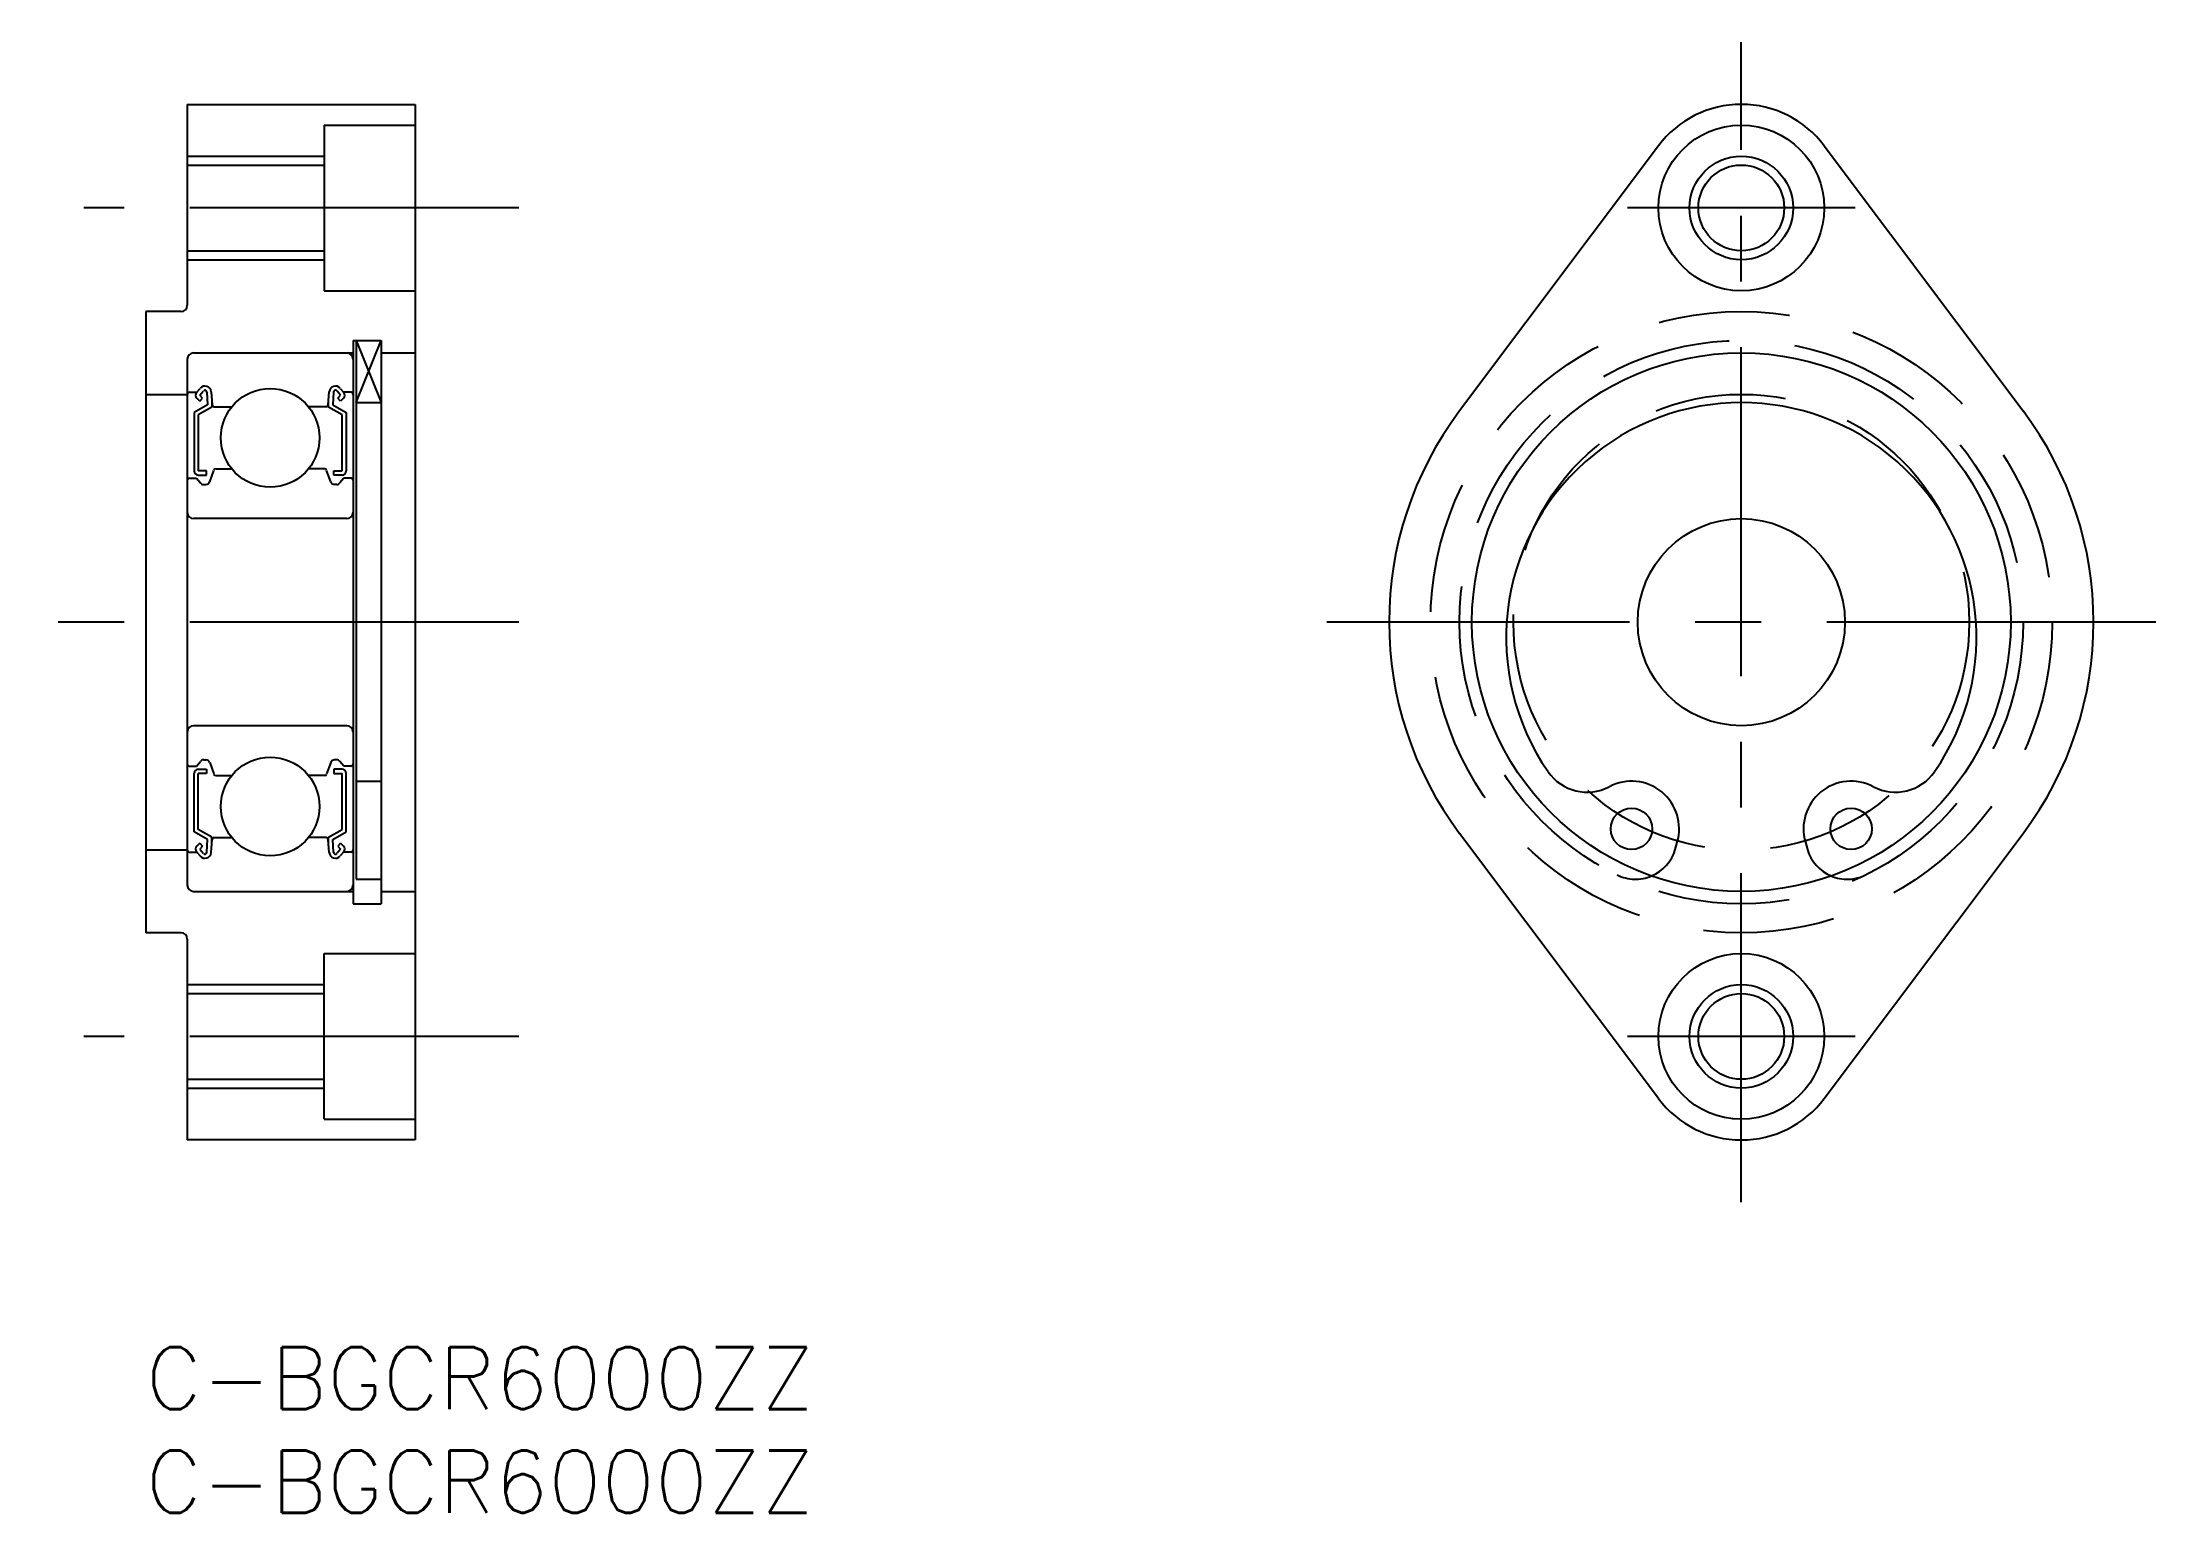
# Model space of a CAD drawing. Extents: x -5 to 97, y -8 to 63.
import ezdxf

# ---------------------------------------------------------------- set-up
doc = ezdxf.new("R2010")
doc.units = 0
doc.header["$LTSCALE"] = 0.5
doc.linetypes.add('CENTER', pattern=[50.8, 31.75, -6.35, 6.35, -6.35])
doc.linetypes.add('DASHED', pattern=[19.05, 12.7, -6.35])
for name, color, linetype in [('MSM_CENTER', 1, 'CENTER'), ('MSM_CONTINUOUS', 7, 'CONTINUOUS'), ('MSM_DASHED', 4, 'DASHED'), ('MSM_NARROW', 5, 'CONTINUOUS'), ('MSM_PART_NUMBER', 7, 'CONTINUOUS')]:
    doc.layers.add(name, color=color, linetype=linetype)
doc.styles.get("Standard").update_dxf_attribs({"font": 'txt.shx', "height": 3, "bigfont": 'bigfont.shx'})

# ---------------------------------------------------------------- blocks, each defined once
blk = doc.blocks.new('*U30')
at = {"layer": 'MSM_PART_NUMBER'}
blk.add_text('C-BGCR6000ZZ', height=3, dxfattribs=at).set_placement((0, -3))
blk = doc.blocks.new('*U31')
at = {"layer": 'MSM_PART_NUMBER'}
blk.add_text('C-BGCR6000ZZ', height=3, dxfattribs=at).set_placement((0, -8))

msp = doc.modelspace()

# ---------------------------------------------------------------- linework, layer by layer
at = {"layer": 'MSM_CENTER'}
for p, q in [((77, 7), (77, 63)), ((18, 55), (-3, 55)), ((82.5, 55), (71.5, 55)), ((18, 35), (-5, 35)), ((97, 35), (57, 35)), ((18, 15), (-3, 15)), ((82.5, 15), (71.5, 15))]:
    msp.add_line(p, q, dxfattribs=at)
at = {"layer": 'MSM_CONTINUOUS'}
for p, q in [((2, 60), (13, 60)), ((2, 60), (2, 50.3)), ((13, 60), (13, 10)), ((8.6, 59), (13, 59)), ((8.6, 59), (8.6, 51)), ((73, 58), (63.4, 45.2)), ((81, 58), (90.6, 45.2)), ((2, 57.07), (8.6, 57.07)), ((2, 52.93), (8.6, 52.93)), ((8.6, 51), (13, 51)), ((0, 50), (0, 20)), ((1.7, 50), (0, 50)), ((2.3, 48), (10, 48)), ((10, 48.6), (11.35, 48.6)), ((10, 48.6), (10, 21.4)), ((10.15, 48.6), (10.15, 22.59)), ((11.35, 48.6), (11.35, 21.4)), ((11.35, 48), (13, 48)), ((2, 47.7), (2, 22.3)), ((0, 46), (2, 46)), ((10.15, 45.6, -0.1), (11.35, 45.6, -0.1)), ((10.15, 27.32, -0.1), (11.35, 27.32, -0.1)), ((73, 12), (63.4, 24.8)), ((81, 12), (90.6, 24.8)), ((0, 24), (2, 24)), ((73.81, 24.03), (73.91, 24.38)), ((80.09, 24.38), (80.19, 24.03)), ((10.15, 22.59, -0.1), (11.35, 22.59, -0.1)), ((2.3, 22), (10, 22)), ((11.35, 22), (13, 22)), ((10, 21.4), (11.35, 21.4)), ((1.7, 20), (0, 20)), ((2, 19.7), (2, 10)), ((8.6, 19), (13, 19)), ((8.6, 11), (8.6, 19)), ((2, 17.07), (8.6, 17.07)), ((2, 12.93), (8.6, 12.93)), ((8.6, 11), (13, 11)), ((13, 10), (2, 10))]:
    msp.add_line(p, q, dxfattribs=at)
at = {"layer": 'MSM_CONTINUOUS', "color": 7, "linetype": 'CONTINUOUS'}
for p, q in [((2.1, 46.1), (2.46, 46.1)), ((2.45, 46.09), (2.62, 46.29)), ((2.6, 45.96), (2.77, 46.16)), ((2.74, 45.82), (2.6, 45.96)), ((2.95, 46.1), (2.98, 45.5)), ((3.15, 46.12), (3.2, 45.49)), ((8.8, 45.49), (8.85, 46.12)), ((9.05, 46.1), (9.02, 45.5)), ((9.4, 45.96), (9.23, 46.16)), ((9.26, 45.82), (9.4, 45.96)), ((9.38, 46.29), (9.55, 46.09)), ((9.9, 46.1), (9.54, 46.1)), ((2.98, 45.5), (2.33, 45.12)), ((2.33, 45.12), (2.33, 42.3)), ((2.6, 45.67), (2.46, 45.82)), ((3.18, 45.38), (2.53, 45.01)), ((2.53, 45.01), (2.53, 42.3)), ((2.6, 45.67), (2.74, 45.82)), ((3.18, 45.75), (3.18, 45.38)), ((3.3, 45.4), (4.15, 45.4)), ((8.7, 45.4), (7.85, 45.4)), ((8.82, 45.38), (8.82, 45.75)), ((9.47, 45.01), (8.82, 45.38)), ((9.02, 45.5), (9.67, 45.12)), ((9.4, 45.67), (9.26, 45.82)), ((9.54, 45.82), (9.4, 45.67)), ((9.47, 42.3), (9.47, 45.01)), ((9.67, 45.12), (9.67, 42.3)), ((2.1, 41.95), (2.45, 41.95)), ((2.45, 41.95), (2.64, 41.72)), ((2.93, 42.3), (2.53, 42.3)), ((2.53, 42.1), (2.93, 42.1)), ((2.93, 42.1), (2.93, 42.3)), ((3.08, 41.78), (3.28, 42.33)), ((3.37, 42.4), (4.15, 42.4)), ((8.63, 42.4), (7.85, 42.4)), ((8.92, 41.78), (8.72, 42.33)), ((9.07, 42.1), (9.07, 42.3)), ((9.07, 42.3), (9.47, 42.3)), ((9.47, 42.1), (9.07, 42.1)), ((9.55, 41.95), (9.36, 41.72)), ((9.9, 41.95), (9.55, 41.95)), ((2.79, 41.65), (2.89, 41.65)), ((9.21, 41.65), (9.11, 41.65)), ((9.7, 40), (2.3, 40)), ((9.7, 30), (2.3, 30)), ((2.1, 28.05), (2.45, 28.05)), ((2.33, 24.88), (2.33, 27.7)), ((2.45, 28.05), (2.64, 28.28)), ((2.53, 27.9), (2.93, 27.9)), ((2.53, 24.99), (2.53, 27.7)), ((2.93, 27.7), (2.53, 27.7)), ((2.79, 28.35), (2.89, 28.35)), ((2.93, 27.9), (2.93, 27.7)), ((3.08, 28.22), (3.28, 27.67)), ((3.37, 27.6), (4.15, 27.6)), ((8.63, 27.6), (7.85, 27.6)), ((8.92, 28.22), (8.72, 27.67)), ((9.47, 27.9), (9.07, 27.9)), ((9.07, 27.9), (9.07, 27.7)), ((9.07, 27.7), (9.47, 27.7)), ((9.21, 28.35), (9.11, 28.35)), ((9.55, 28.05), (9.36, 28.28)), ((9.47, 24.99), (9.47, 27.7)), ((9.9, 28.05), (9.55, 28.05)), ((9.67, 24.88), (9.67, 27.7)), ((2.98, 24.5), (2.33, 24.88)), ((3.18, 24.62), (2.53, 24.99)), ((2.95, 23.9), (2.98, 24.5)), ((3.15, 23.88), (3.2, 24.51)), ((3.18, 24.25), (3.18, 24.62)), ((3.3, 24.6), (4.15, 24.6)), ((8.7, 24.6), (7.85, 24.6)), ((8.85, 23.88), (8.8, 24.51)), ((8.82, 24.62), (9.47, 24.99)), ((8.82, 24.25), (8.82, 24.62)), ((9.02, 24.5), (9.67, 24.88)), ((9.05, 23.9), (9.02, 24.5)), ((2.1, 23.9), (2.46, 23.9)), ((2.45, 23.91), (2.62, 23.71)), ((2.6, 24.33), (2.46, 24.18)), ((2.6, 24.33), (2.74, 24.18)), ((2.74, 24.18), (2.6, 24.04)), ((2.6, 24.04), (2.77, 23.84)), ((9.4, 24.04), (9.23, 23.84)), ((9.4, 24.33), (9.26, 24.18)), ((9.26, 24.18), (9.4, 24.04)), ((9.55, 23.91), (9.38, 23.71)), ((9.4, 24.33), (9.54, 24.18)), ((9.9, 23.9), (9.54, 23.9))]:
    msp.add_line(p, q, dxfattribs=at)
at = {"layer": 'MSM_CONTINUOUS'}
for centre, radius in [((77, 55), 4), ((77, 55), 2.07), ((77, 35), 13), ((71.7, 25.02), 1), ((82.3, 25.02), 1), ((77, 15), 4), ((77, 15), 2.07)]:
    msp.add_circle(centre, radius, dxfattribs=at)
at = {"layer": 'MSM_CONTINUOUS', "color": 7, "linetype": 'CONTINUOUS'}
for centre, radius in [((6, 43.9), 2.38), ((77, 35), 5), ((6, 26.1), 2.38)]:
    msp.add_circle(centre, radius, dxfattribs=at)
at = {"layer": 'MSM_CONTINUOUS'}
for centre, radius, start, end in [((77, 55), 5, 36.8699, 143.1301), ((1.7, 50.3), 0.3, 270, 0), ((2.3, 47.7), 0.3, 90, 180), ((77, 35), 17, 143.1301, 216.8699), ((77, 34.25), 11.35, 325.2644, 214.7356), ((77, 35), 17, 323.1301, 36.8699), ((69.56, 29.09), 2.3, 214.7356, 297.6849), ((84.44, 29.09), 2.3, 242.3151, 325.2644), ((71.7, 25.02), 2.3, 343.7729, 117.6849), ((82.3, 25.02), 2.3, 62.3151, 196.2271), ((71.89, 24.59), 2, 292.8466, 343.7729), ((82.11, 24.59), 2, 196.2271, 247.1534), ((2.3, 22.3), 0.3, 180, 270), ((1.7, 19.7), 0.3, 0, 90), ((77, 15), 5, 216.8699, 323.1301)]:
    msp.add_arc(centre, radius, start, end, dxfattribs=at)
at = {"layer": 'MSM_CONTINUOUS', "color": 7, "linetype": 'CONTINUOUS'}
for centre, radius, start, end in [((9.7, 47.7), 0.3, 0, 90), ((2.1, 46), 0.1, 90, 180), ((2.6, 45.96), 0.2, 140.137, 225.002), ((2.85, 46.1), 0.3, 4.9354, 140.137), ((2.85, 46.1), 0.1, 3.1017, 139.9503), ((9.15, 46.1), 0.3, 39.863, 175.0646), ((9.15, 46.1), 0.1, 40.0497, 176.8983), ((9.4, 45.96), 0.2, 314.998, 39.863), ((9.9, 46), 0.1, 0, 90), ((3.3, 45.5), 0.1, 184.9354, 270), ((8.7, 45.5), 0.1, 270, 355.0646), ((2.1, 41.85), 0.1, 90, 180), ((2.53, 42.3), 0.2, 180, 270), ((3.37, 42.3), 0.1, 90, 159.9916), ((8.63, 42.3), 0.1, 20.0084, 90), ((9.47, 42.3), 0.2, 270, 0), ((9.9, 41.85), 0.1, 0, 90), ((2.79, 41.85), 0.2, 219.9762, 270), ((2.89, 41.85), 0.2, 270, 339.9916), ((9.11, 41.85), 0.2, 200.0084, 270), ((9.21, 41.85), 0.2, 270, 320.0238), ((2.3, 40.3), 0.3, 180, 270), ((9.7, 40.3), 0.3, 270, 0), ((2.3, 29.7), 0.3, 90, 180), ((9.7, 29.7), 0.3, 0, 90), ((2.1, 28.15), 0.1, 180, 270), ((2.53, 27.7), 0.2, 90, 180), ((2.79, 28.15), 0.2, 90, 140.0238), ((2.89, 28.15), 0.2, 20.0084, 90), ((3.37, 27.7), 0.1, 200.0084, 270), ((8.63, 27.7), 0.1, 270, 339.9916), ((9.11, 28.15), 0.2, 90, 159.9916), ((9.21, 28.15), 0.2, 39.9762, 90), ((9.47, 27.7), 0.2, 0, 90), ((9.9, 28.15), 0.1, 270, 0), ((3.3, 24.5), 0.1, 90, 175.0646), ((8.7, 24.5), 0.1, 4.9354, 90), ((2.1, 24), 0.1, 180, 270), ((2.6, 24.04), 0.2, 134.998, 219.863), ((2.85, 23.9), 0.3, 219.863, 355.0646), ((2.85, 23.9), 0.1, 220.0497, 356.8983), ((9.15, 23.9), 0.3, 184.9354, 320.137), ((9.15, 23.9), 0.1, 183.1017, 319.9503), ((9.4, 24.04), 0.2, 320.137, 45.002), ((9.9, 24), 0.1, 270, 0), ((9.7, 22.3), 0.3, 270, 0)]:
    msp.add_arc(centre, radius, start, end, dxfattribs=at)
at = {"layer": 'MSM_DASHED'}
for radius in [15, 13.6, 11]:
    msp.add_circle((77, 35), radius, dxfattribs=at)
for centre, start, end in [((71.89, 24.59), 243.8447, 292.8466), ((82.11, 24.59), 247.1534, 296.1553)]:
    msp.add_arc(centre, 2, start, end, dxfattribs=at)
at = {"layer": 'MSM_NARROW'}
for p, q in [((2, 57.5), (8.6, 57.5)), ((2, 52.5), (8.6, 52.5)), ((10.15, 48.6), (11.35, 45.6, -0.1)), ((10.15, 45.6, -0.1), (11.35, 48.6)), ((2, 17.5), (8.6, 17.5)), ((2, 12.5), (8.6, 12.5))]:
    msp.add_line(p, q, dxfattribs=at)
for centre in [(77, 55), (77, 15)]:
    msp.add_circle(centre, 2.5, dxfattribs=at)

# ---------------------------------------------------------------- block references
at = {"layer": 'MSM_CONTINUOUS'}
for name in ['*U30', '*U31']:
    msp.add_blockref(name, (0, 0), dxfattribs=at)

doc.saveas('drawing.dxf')
